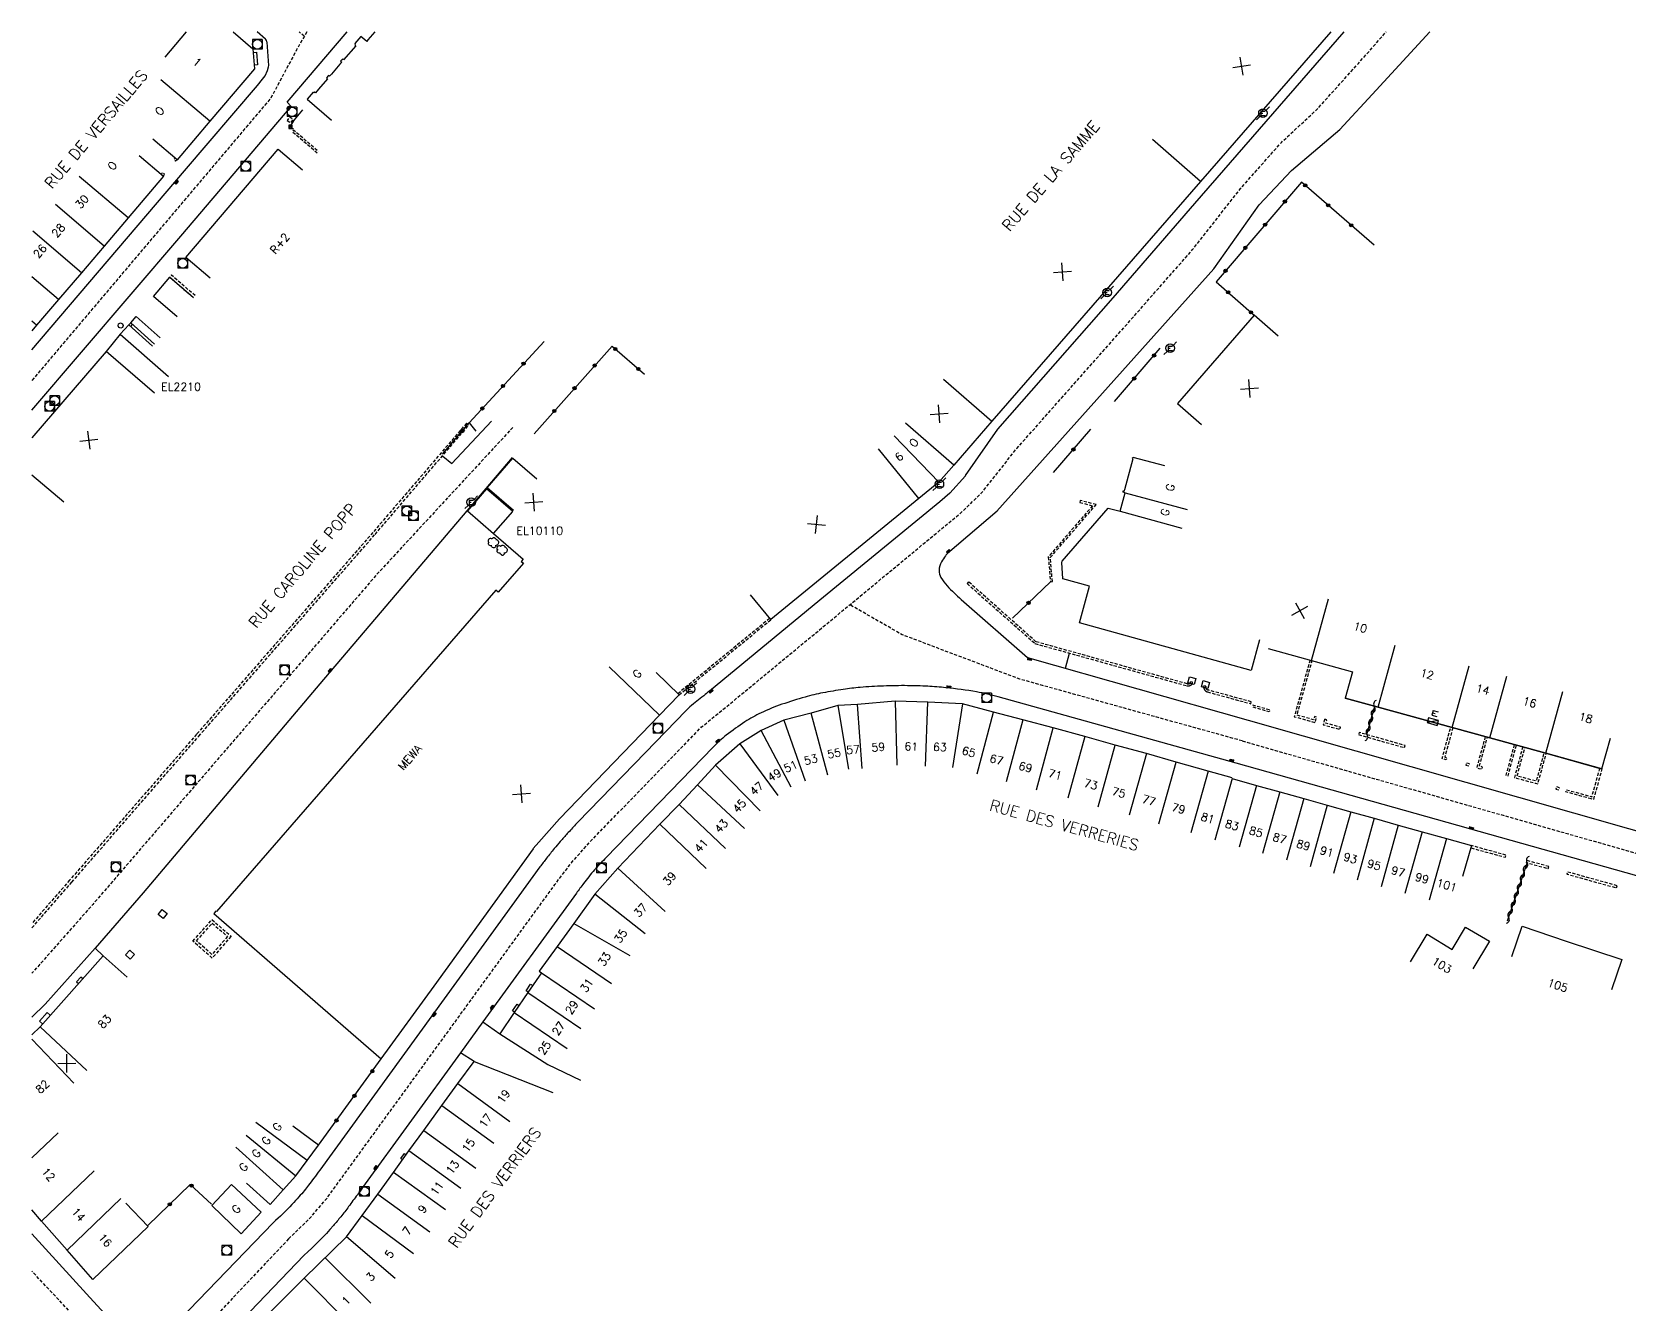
# Model space of a CAD drawing. Header units: millimetres. Extents: x 136000 to 137000, y 121000 to 122000.
# Drawn here: x 136000 to 136249.4, y 121801.3 to 122000 of the extents above; entities that cross this region are included whole.
import ezdxf
from ezdxf.enums import TextEntityAlignment as Align

# ---------------------------------------------------------------- set-up
doc = ezdxf.new("R2010")
doc.units = ezdxf.units.MM
doc.linetypes.add('DASHED', pattern=[0.75, 0.5, -0.25])
doc.layers.get('0').update_dxf_attribs({"linetype": 'CONTINUOUS'})
for name, color, linetype in [('W0001', 6, 'DASHED'), ('W0008', 7, 'CONTINUOUS'), ('W0100', 7, 'CONTINUOUS'), ('W0112', 1, 'DASHED'), ('W0300', 7, 'CONTINUOUS'), ('W0310', 3, 'CONTINUOUS'), ('W0322', 7, 'CONTINUOUS'), ('W0330', 7, 'CONTINUOUS'), ('W0400', 7, 'CONTINUOUS'), ('W0420', 7, 'CONTINUOUS'), ('W0430', 7, 'CONTINUOUS'), ('W0471', 7, 'CONTINUOUS'), ('W0984', 7, 'CONTINUOUS'), ('W0989', 7, 'CONTINUOUS'), ('W0991', 7, 'CONTINUOUS'), ('W1102', 7, 'CONTINUOUS')]:
    doc.layers.add(name, color=color, linetype=linetype)
doc.styles.get("Standard").update_dxf_attribs({"font": 'romans.shx', "width": 0.85})

# ---------------------------------------------------------------- blocks, each defined once
blk = doc.blocks.new('t322o')
at = {"color": 0, "linetype": 'Continuous'}
for radius in [0.25, 0.15]:
    blk.add_circle((0, 0), radius, dxfattribs=at)
blk = doc.blocks.new('t991o')
at = {"color": 0, "linetype": 'Continuous'}
for p, q in [((-1, 1), (1, -1)), ((-1, -1), (1, 1))]:
    blk.add_line(p, q, dxfattribs=at)
blk = doc.blocks.new('t112o')
at = {"color": 0, "linetype": 'Continuous'}
for p, q in [((-0.5, 0.5), (0.5, 0.5)), ((-0.5, -0.5), (-0.5, 0.5)), ((0.5, 0.5), (0.5, -0.5)), ((0.5, -0.5), (-0.5, -0.5))]:
    blk.add_line(p, q, dxfattribs=at)
blk = doc.blocks.new('T400')
for p, q in [((-0.15, 0.3), (0.15, 0.3)), ((-0.15, -0.25), (-0.15, 0.3)), ((-0.15, 0.15), (0.15, 0.15)), ((-0.15, 0), (0.15, 0)), ((0.15, 0.3), (0.15, -0.25)), ((-0.15, -0.15), (0.15, -0.15)), ((-0.15, -0.25), (-0.15, -0.3)), ((-0.15, -0.3), (0.15, -0.3)), ((0.15, -0.3), (0.15, -0.25))]:
    blk.add_line(p, q)
blk = doc.blocks.new('T300')
for p, q in [((-0.8, 0.51), (-0.86, 0.34)), ((-0.86, 0.34), (-0.86, 0.17)), ((-0.86, 0.17), (-0.74, 0.06)), ((-0.69, 0.63), (-0.8, 0.51)), ((-0.8, -0.06), (-0.74, 0.06)), ((-0.74, 0.06), (-0.69, 0.11)), ((-0.57, 0.69), (-0.69, 0.63)), ((-0.46, 0.69), (-0.57, 0.69)), ((-0.29, 0.63), (-0.46, 0.69)), ((-0.29, 0.63), (-0.17, 0.74)), ((-0.23, 0.57), (-0.29, 0.63)), ((-0.17, 0.74), (-0.06, 0.8)), ((-0.06, 0.8), (0.06, 0.8)), ((0.06, 0.8), (0.23, 0.74)), ((0.23, 0.74), (0.34, 0.63)), ((0.34, 0.63), (0.4, 0.51)), ((0.46, 0.46), (0.34, 0.46)), ((0.4, 0.51), (0.4, 0.46)), ((0.57, 0.4), (0.46, 0.46)), ((0.57, 0.4), (0.69, 0.29)), ((0.69, 0.29), (0.74, 0.17)), ((0.74, 0.06), (0.69, -0.17)), ((0.74, 0.17), (0.74, 0.06)), ((-0.8, -0.17), (-0.8, -0.06)), ((-0.8, -0.23), (-0.8, -0.17)), ((-0.74, -0.34), (-0.8, -0.23)), ((-0.69, -0.4), (-0.74, -0.34)), ((-0.51, -0.46), (-0.69, -0.4)), ((-0.4, -0.46), (-0.51, -0.46)), ((-0.4, -0.46), (-0.34, -0.46)), ((-0.34, -0.46), (-0.34, -0.4)), ((-0.34, -0.51), (-0.34, -0.46)), ((-0.29, -0.63), (-0.34, -0.51)), ((-0.17, -0.74), (-0.29, -0.63)), ((-0.06, -0.8), (-0.17, -0.74)), ((0.06, -0.8), (-0.06, -0.8)), ((0.17, -0.74), (0.06, -0.8)), ((0.23, -0.69), (0.17, -0.74)), ((0.29, -0.46), (0.23, -0.46)), ((0.29, -0.63), (0.23, -0.69)), ((0.46, -0.4), (0.29, -0.46)), ((0.34, -0.51), (0.29, -0.63)), ((0.34, -0.51), (0.34, -0.46)), ((0.57, -0.34), (0.46, -0.4)), ((0.63, -0.29), (0.57, -0.34)), ((0.69, -0.17), (0.63, -0.29))]:
    blk.add_line(p, q)
blk = doc.blocks.new('T471')
for p, q in [((-0.333334, 0.333334), (-0.333334, -0.333334)), ((-0.333334, 0.333334), (0.333334, 0.333334)), ((-0.333334, 0), (0, 0)), ((0.500001, 0.500001), (1.000002, 1.000002)), ((-0.500001, -0.500001), (-1.000002, -1.000002)), ((-0.333334, -0.333334), (0.333334, -0.333334))]:
    blk.add_line(p, q)
blk.add_ellipse((0, 0), major_axis=(0.471405, 0.471405), ratio=1, start_param=5.4977871438, end_param=11.780972451)
blk = doc.blocks.new('T420')
for p, q in [((0.75, 0.75), (-0.75, 0.75)), ((-0.75, 0.75), (-0.75, -0.75)), ((0.75, 0.75), (0.75, -0.75)), ((0.75, -0.75), (-0.75, -0.75))]:
    blk.add_line(p, q)
blk.add_ellipse((0, 0), major_axis=(-0.53, 0.53), ratio=1, start_param=3.926991, end_param=10.210176)
blk = doc.blocks.new('t330o')
at = {"color": 0, "linetype": 'Continuous'}
for p, q in [((0.25, -0.25), (-0.25, 0.25)), ((-0.25, -0.25), (0.25, 0.25)), ((-0.25, 0.25), (-0.25, -0.25)), ((0.25, 0.25), (-0.25, 0.25)), ((0.25, -0.25), (0.25, 0.25)), ((-0.25, -0.25), (0.25, -0.25)), ((-0.25, -0.25), (-0.25, -0.25))]:
    blk.add_line(p, q, dxfattribs=at)
blk = doc.blocks.new('T430')
at = {"flags": 128}
for points in [[(0.8, 0.8), (-0.8, 0.8)], [(-0.8, 0.8), (-0.8, 0)], [(0.8, 0.8), (-0.8, 0)], [(-0.8, 0), (0.8, 0)], [(-0.4, 2.1), (0.4, 2.1)], [(-0.4, 2.1), (-0.4, 1.3)], [(-0.4, 1.7), (0, 1.7)], [(-0.4, 1.3), (0.4, 1.3)], [(0.8, 0), (0.8, 0.8)]]:
    blk.add_lwpolyline(points, dxfattribs=at)
blk = doc.blocks.new('t310o')
at = {"color": 0, "linetype": 'Continuous'}
for centre, start, end in [((-0.5, 0.38), 216.8699, 323.1304), ((0.5, -0.37), 36.8699, 143.1303)]:
    blk.add_arc(centre, 0.625, start, end, dxfattribs=at)

msp = doc.modelspace()

# ---------------------------------------------------------------- linework, layer by layer
at = {"layer": 'W0001', "flags": 128}
for points in [[(136042.91, 122000), (136041.32, 121997.19), (136037.31, 121989.68), (136000.59, 121946.28), (136000, 121945.59)], [(136040.09, 121811.52), (136043.31, 121814.66), (136046.04, 121817.83), (136081.67, 121866.85), (136084.26, 121870.26), (136087.29, 121873.66), (136100, 121886.76), (136104.58, 121891.46), (136108.93, 121895.01), (136124.71, 121908.05), (136145.11, 121924.93), (136148.26, 121927.96), (136153.79, 121934.93), (136168.2, 121951.18), (136181.27, 121966), (136188.76, 121975.55), (136195.13, 121982.75), (136200.72, 121987.94), (136207.15, 121995.08), (136211.48, 122000)], [(136042.53, 121999.32), (136041.74, 122000)], [(136075.1, 121938.24), (136053.85, 121915.28), (136009.49, 121863.74), (136000, 121853.01)], [(136189.03, 121889.28), (136154.29, 121898.93), (136135.89, 121905.87), (136127.73, 121910.55)], [(136040.09, 121811.52), (136017.6, 121787.73)], [(136324.26, 121457.21), (136314.99, 121471.41), (136306.92, 121483.62), (136293.42, 121499.8), (136284.47, 121509.26), (136244.47, 121551.09), (136200.73, 121596.16), (136186.83, 121610.64), (136168.2, 121630.35), (136100.59, 121700.64), (136049.4, 121753.97), (136014.15, 121791.38), (136000, 121806.47)]]:
    msp.add_lwpolyline(points, dxfattribs=at)
msp.add_lwpolyline([(136189.03, 121889.28), (136290.54, 121860.35, -0.010212), (136292.7, 121859.55, -0.005622), (136293.87, 121859.08, -0.025459), (136295.02, 121858.53), (136304.09, 121854.31, 0.03787), (136318.07, 121850.73, 0.001105), (136322.63, 121850.06), (136391.99, 121839.56, -0.012565), (136398.43, 121838.41, -0.011416), (136400.01, 121838.05, -0.113814), (136405.89, 121835.27), (136445.78, 121807.79)], format="xyb", dxfattribs=at)
at = {"layer": 'W0008', "flags": 128}
for points in [[(136000, 121950.38), (136023.82, 121978.3), (136035.22, 121991.63), (136036.03, 121992.61), (136036.4, 121993.15), (136036.79, 121993.98), (136036.97, 121994.54), (136036.99, 121994.75), (136036.71, 121998.4), (136036.69, 121998.46), (136036.61, 121998.66), (136036.52, 121998.83), (136036.49, 121998.86), (136035.16, 122000)], [(136000, 121940.92), (136023.24, 121968.09), (136040.5, 121988.34), (136039.88, 121989.01), (136049.25, 122000)], [(136150.71, 121925.17), (136184.6, 121963.03), (136191.66, 121973), (136196.73, 121978.38), (136204.27, 121984.78), (136209.95, 121990.89), (136218.29, 122000)], [(136034.56, 121996.81), (136035.07, 121996.84), (136035.21, 121994.87), (136034.7, 121994.83)], [(136022.69, 121955.52), (136018.97, 121958.71), (136021.51, 121961.71), (136025.25, 121958.52)], [(136019.13, 121951.25), (136015.43, 121954.56), (136016.3, 121955.55), (136020.01, 121952.23)], [(136064.19, 121933.74), (136065.55, 121932.59), (136071.79, 121939.21)], [(136075.01, 121933.52), (136044.98, 121898.18), (136017.36, 121865.54), (136009.85, 121856.93), (136002.07, 121848.17), (136000, 121846.12)], [(136161.4, 121900.63), (136162.06, 121902.99)], [(136011.13, 121855.71), (136009.85, 121856.93)], [(136070.43, 121845.4), (136073.05, 121843.52)], [(136069.04, 121839.2), (136066.93, 121840.58)], [(136000, 121812.3), (136008.51, 121802.95), (136014.66, 121796.24), (136015.25, 121795.73), (136016.35, 121795.12), (136017.36, 121794.85), (136018.39, 121794.94), (136019.52, 121795.38), (136020.2, 121795.9), (136037.67, 121814.05)], [(136191.91, 121610.71), (136159.88, 121644.19), (136147.84, 121656.72), (136147.87, 121658.81), (136137.99, 121669.14), (136086.55, 121722.77), (136030.95, 121780.85), (136028.24, 121781.54), (136024.64, 121785.42), (136024.5, 121785.63), (136024.17, 121786.4), (136023.94, 121787.66), (136024.17, 121788.94), (136024.66, 121790.05), (136025.13, 121790.73), (136026.04, 121791.78), (136026.46, 121792.24), (136029.27, 121795.17), (136042.51, 121808.98)]]:
    msp.add_lwpolyline(points, dxfattribs=at)
at = {"layer": 'W0008'}
for points in [[(136145.78, 121930.75), (136150.83, 121937.96), (136168.85, 121958.49), (136181.59, 121973.2), (136204.93, 122000)], [(136007.95, 121852.14), (136007.64, 121852.41), (136006.98, 121851.64), (136007.27, 121851.38)], [(136077.5, 121850.05), (136077.18, 121850.27), (136077.88, 121851.3), (136078.2, 121851.08)], [(136075.38, 121846.93), (136075.06, 121847.14), (136075.76, 121848.17), (136076.08, 121847.96)], [(136002.86, 121846.44), (136002.38, 121846.87), (136001.16, 121845.53), (136001.65, 121845.08)], [(136057.88, 121823.88), (136057.62, 121824.07), (136058.19, 121824.86), (136058.45, 121824.67)]]:
    msp.add_lwpolyline(points, dxfattribs=at)
for points in [[(136145.79, 121930.7), (136143.36, 121927.99), (136141.77, 121926.62), (136123.04, 121911.25), (136105.8, 121897.05, -0.009129), (136104.91, 121896.35, 0.007591), (136103.84, 121895.5, 0.011431), (136102.76, 121894.59, 0.01793), (136102.11, 121893.96), (136095.8, 121887.46), (136085.24, 121876.6, 0.007496), (136084.89, 121876.22, 0.002044), (136083.61, 121874.81, 0.004608), (136082.52, 121873.58, 0.005176), (136081.57, 121872.46, 0.007916), (136080.37, 121870.97, 0.008784), (136079.34, 121869.6), (136070.58, 121857.52), (136062.47, 121846.36), (136044.94, 121822.23, -0.002245), (136044.03, 121820.99, -0.002528), (136043.21, 121819.9, -0.012192), (136042.54, 121819.05, -0.010371), (136041.7, 121818.09, -0.002902), (136040.61, 121816.9, -0.024319), (136037.67, 121814.05, -0.000347)], [(136270.7, 121861.82, -0.000495), (136261.7, 121864.78, -0.000303), (136256.2, 121866.59, 0.012014), (136252.31, 121867.77), (136188.05, 121885.81)]]:
    msp.add_lwpolyline(points, format="xyb", dxfattribs=at)
at = {"layer": 'W0008', "flags": 128}
for points in [[(136150.73, 121925.16), (136143.01, 121918.57, 0.059227), (136142.67, 121918.2, 0.025901), (136142.06, 121917.25, 0.122804), (136141.67, 121915.91, 0.148057), (136141.97, 121914.78, 0.048536), (136142.95, 121913.49, 0.025797), (136145.13, 121911.37), (136155.46, 121902.3), (136189.94, 121892.53)], [(136188.05, 121885.81), (136150.89, 121896.18, 0.024713), (136147.53, 121896.94, 0.017633), (136142.74, 121897.59, 0.011793), (136139.89, 121897.81, 0.010744), (136136.76, 121897.91, 0.012044), (136132.97, 121897.86, 0.012566), (136129.34, 121897.64, 0.014085), (136126.71, 121897.33, 0.011581), (136123.52, 121896.79, 0.020682), (136120.74, 121896.13, 0.015599), (136117.13, 121895, 0.026612), (136113.86, 121893.66, 0.032688), (136111.34, 121892.26, 0.024715), (136108.43, 121890.17, 0.03235), (136106.4, 121888.33), (136089.7, 121871.1, 0.008699), (136087.88, 121869.16, 0.016151), (136086.96, 121868.07, 0.006342), (136086.16, 121867.04, 0.004337), (136085.02, 121865.5), (136070.43, 121845.4), (136066.93, 121840.58), (136051.65, 121819.55, -0.001238), (136050.82, 121818.42, -0.000759), (136049.46, 121816.57, -0.009949), (136048.23, 121814.98, -0.011041), (136047.07, 121813.59, -0.031325), (136042.51, 121808.98, -0.004438)], [(136189.94, 121892.53), (136291.55, 121863.56, -0.010602), (136293.93, 121862.69, -0.005622), (136295.17, 121862.19, -0.024206), (136296.55, 121861.53), (136311.14, 121854.44, -0.002921), (136313.41, 121853.5, 0.054422), (136318.29, 121852.22, 0.001106), (136322.85, 121851.54), (136392.21, 121841.04, -0.012559), (136398.72, 121839.87, -0.051532), (136406, 121837.63, -0.0843), (136411.84, 121833.89)]]:
    msp.add_lwpolyline(points, format="xyb", dxfattribs=at)
at = {"layer": 'W0100', "flags": 128}
for points in [[(136031.45, 122000), (136034.52, 121997.34), (136034.74, 121994.26), (136027.76, 121986.06), (136022.69, 121980.03), (136018.87, 121983.25)], [(136053.53, 122000), (136052.48, 121998.76), (136052.28, 121998.53), (136051.38, 121999.29), (136050.41, 121998.2), (136050.52, 121998.11), (136050.41, 121997.99), (136050.58, 121997.85), (136048.67, 121995.67), (136048.53, 121995.8), (136048.21, 121995.43), (136048.38, 121995.28), (136048.1, 121994.96), (136046.76, 121993.41), (136046.49, 121993.09), (136046.34, 121993.22), (136046.34, 121993.22), (136046.01, 121992.81), (136046.17, 121992.67), (136044.74, 121991.04), (136044.26, 121990.5), (136044.11, 121990.63), (136044, 121990.51), (136043.92, 121990.58), (136042.98, 121989.48), (136046.77, 121986.24)], [(136016.72, 121980.72), (136020.54, 121977.5), (136015.03, 121970.96), (136011.27, 121966.55), (136007.73, 121962.38), (136004.16, 121958.21), (136000.73, 121954.19), (136000, 121953.35)], [(136027.84, 121961.55), (136024.04, 121964.8), (136038.47, 121981.71), (136042.27, 121978.47)], [(136018.85, 121950.93), (136015.13, 121954.26), (136013.8, 121952.79), (136011.57, 121950.11), (136000, 121936.63)], [(136193.09, 121903.73), (136206.22, 121900.08), (136205.09, 121895.98), (136210.26, 121894.57), (136221.79, 121891.37), (136227.69, 121889.75), (136236.42, 121887.36), (136244.92, 121884.99), (136245.18, 121884.91), (136246.53, 121889.73)], [(136187.43, 121883.5), (136183.71, 121884.57), (136178.72, 121885.97), (136174.04, 121887.32), (136169.18, 121888.64), (136164.41, 121889.97), (136159.47, 121891.31), (136154.73, 121892.58), (136150.17, 121893.79), (136145.31, 121895.08), (136139.94, 121895.32), (136134.81, 121895.5), (136128.93, 121894.95), (136125.88, 121894.79), (136121.69, 121893.61), (136117.44, 121892.51), (136113.9, 121890.9), (136110.55, 121888.85), (136106.73, 121885.49), (136103.92, 121882.41), (136101.06, 121879.36), (136098.08, 121876.29), (136091.5, 121869.42), (136087.93, 121865.36), (136084.65, 121860.76), (136082.05, 121857.17), (136079.24, 121853.31), (136079.57, 121853.09), (136077.46, 121849.99), (136075.33, 121846.86), (136073.05, 121843.52), (136080.59, 121838.74), (136085.66, 121836.3)], [(136245.18, 121884.91), (136236.42, 121887.36), (136227.69, 121889.75), (136221.79, 121891.37), (136210.26, 121894.57), (136205.09, 121895.98)], [(136187.39, 121883.43), (136187.45, 121883.41), (136191.23, 121882.34), (136194.88, 121881.32), (136198.62, 121880.27), (136202.29, 121879.24), (136205.96, 121878.21), (136209.62, 121877.2), (136213.39, 121876.13), (136217.11, 121875.1), (136220.91, 121874.03), (136224.8, 121872.93), (136223.44, 121868.12)], [(136215.31, 121854.81), (136217.9, 121859.09), (136221.8, 121856.73), (136223.88, 121860.22), (136227.62, 121857.99), (136225.05, 121853.7)], [(136221.8, 121856.73), (136223.88, 121860.22)], [(136231.13, 121855.61), (136232.72, 121860.35), (136239.63, 121858.02), (136248.29, 121855.14), (136246.7, 121850.39)], [(136014.66, 121817.08), (136018.13, 121813.48), (136009.5, 121805.18), (136005.48, 121809.77), (136001.51, 121814.29), (136000, 121816.05)], [(136036.99, 121799.87), (136042.49, 121805.37)]]:
    msp.add_lwpolyline(points, dxfattribs=at)
at = {"layer": 'W0100'}
for points in [[(136202.84, 122000), (136182.52, 121976.66), (136149.93, 121939.22), (136143.96, 121932.35), (136141.64, 121929.7), (136138.52, 121927.15), (136115.41, 121908.22), (136112.24, 121912.09)], [(136194.65, 121952.51), (136190.87, 121955.79), (136178.9, 121941.99), (136182.67, 121938.71)], [(136075.23, 121925.26), (136071.12, 121928.82), (136075.08, 121933.46), (136078.86, 121930.19)], [(136191.73, 121905.09), (136190.39, 121900.28), (136163.59, 121907.73), (136165.18, 121913.46), (136160.99, 121914.62), (136160.83, 121917.15), (136160.9, 121917.37), (136168.07, 121925.65), (136169.95, 121925.14), (136170.74, 121928.03), (136170.44, 121928.12), (136170.43, 121928.36), (136170.61, 121928.34), (136170.67, 121928.54), (136171.99, 121933.4), (136171.89, 121933.43), (136171.94, 121933.62), (136176.87, 121932.28)], [(136072.1, 121921.65), (136075.08, 121925.1), (136070.97, 121928.65), (136068.03, 121925.22), (136072.1, 121921.65), (136076.7, 121917.66), (136076.4, 121917.32), (136076.77, 121917.02), (136072.82, 121912.53), (136072.46, 121912.85), (136028.8, 121862.63), (136028.72, 121862.7), (136028.4, 121862.35), (136054.56, 121839.63), (136062.8, 121850.99), (136078.34, 121872.44), (136078.3, 121872.46), (136079.15, 121873.45), (136082.41, 121877.12), (136098, 121893.3), (136101.07, 121896.47), (136097.48, 121899.95)], [(136014.86, 121852.38), (136011.13, 121855.71), (136001.28, 121844.66), (136000, 121843.4)], [(136042.49, 121805.37), (136049.13, 121811.86), (136051.56, 121815.16), (136054.04, 121818.53), (136056.45, 121821.89), (136058.87, 121825.27), (136061.22, 121828.47), (136064.03, 121832.35), (136066.53, 121835.8), (136069.04, 121839.2), (136081.33, 121834.4)], [(136033.49, 121820.24), (136037.2, 121816.89), (136039.26, 121819.18), (136041.23, 121821.39), (136042.98, 121823.74), (136044.77, 121826.18), (136040.73, 121829.13)]]:
    msp.add_lwpolyline(points, dxfattribs=at)
at = {"layer": 'W0100', "flags": 128}
for points in [[(136013.87, 121953.73), (136013.58, 121953.83), (136013.44, 121954.12), (136013.54, 121954.41), (136013.83, 121954.55), (136014.13, 121954.44), (136014.26, 121954.16), (136014.16, 121953.86)], [(136028.08, 121816.74), (136032.66, 121812.33), (136035.81, 121815.67), (136031.19, 121820.03)]]:
    msp.add_lwpolyline(points, close=True, dxfattribs=at)
at = {"layer": 'W0112', "flags": 128}
for points in [[(136039.88, 121986.19), (136040.4, 121985.8), (136040.79, 121986.32), (136040.27, 121986.71)], [(136201.88, 121892.69), (136201.64, 121891.81), (136204.28, 121891.08), (136204.37, 121891.41), (136202.07, 121892.06), (136202.21, 121892.6)], [(136207.17, 121890.27), (136214.35, 121888.24), (136214.44, 121888.58), (136207.26, 121890.6)], [(136223.91, 121885.52), (136224.39, 121885.39), (136224.49, 121885.72), (136224.01, 121885.86)], [(136243.53, 121880.22), (136239.55, 121881.34), (136239.65, 121881.67), (136243.62, 121880.56), (136244.86, 121885), (136245.2, 121884.91), (136243.86, 121880.13)], [(136238, 121881.77), (136238.46, 121881.64), (136238.56, 121881.98), (136238.1, 121882.11)], [(136230.2, 121871.45), (136224.8, 121872.93), (136224.71, 121872.59), (136230.11, 121871.12)], [(136236.9, 121869.67), (136233.43, 121870.63), (136233.34, 121870.3), (136236.81, 121869.33)], [(136247.56, 121866.67), (136239.79, 121868.83), (136239.7, 121868.49), (136247.47, 121866.33)]]:
    msp.add_lwpolyline(points, close=True, dxfattribs=at)
for points in [[(136044.57, 121981.07), (136040.71, 121984.36), (136040.9, 121984.67), (136044.76, 121981.38)], [(136022.69, 121980.03), (136022.43, 121979.82), (136022.18, 121980.13), (136022.38, 121980.3)], [(136020.54, 121977.5), (136020.7, 121977.81), (136020.34, 121977.99), (136020.23, 121977.77)], [(136025.51, 121958.82), (136021.77, 121962.01), (136021.51, 121961.71), (136025.25, 121958.52)], [(136015.13, 121954.26), (136015.43, 121954.56)], [(136015.42, 121954), (136015.73, 121954.29)], [(136100.88, 121896.71), (136115.21, 121908.46)], [(136101.07, 121896.47), (136115.41, 121908.22)], [(136199.6, 121901.92), (136197.14, 121893.07), (136197.48, 121892.98), (136200.42, 121892.16), (136200.64, 121893), (136200.3, 121893.09), (136200.17, 121892.59), (136197.57, 121893.31), (136199.94, 121901.83)], [(136190.61, 121894.92), (136193.31, 121894.17), (136193.21, 121893.83), (136190.52, 121894.59)], [(136221.9, 121891.34), (136220.65, 121886.76), (136220.96, 121886.67), (136220.86, 121886.33), (136220.55, 121886.43), (136220.22, 121886.52), (136221.58, 121891.43)], [(136226.97, 121889.95), (136225.63, 121885.08), (136225.97, 121884.99), (136225.97, 121884.99), (136226.46, 121884.87), (136226.55, 121885.2), (136226.06, 121885.33), (136227.3, 121889.86)], [(136231.5, 121888.71), (136230.19, 121883.93), (136230.53, 121883.84), (136231.83, 121888.62)], [(136232.82, 121888.35), (136231.52, 121883.57), (136231.86, 121883.48), (136231.86, 121883.48), (136234.83, 121882.67), (136235.17, 121882.58), (136236.5, 121887.34), (136236.14, 121887.44), (136234.93, 121883.01), (136231.95, 121883.81), (136233.16, 121888.25), (136232.82, 121888.35)]]:
    msp.add_lwpolyline(points, dxfattribs=at)
at = {"layer": 'W0112'}
msp.add_lwpolyline([(136000, 121860.09), (136006.24, 121867.24), (136026.06, 121890.02), (136053.59, 121921.54), (136068.2, 121938.58), (136067.86, 121938.88), (136053.24, 121921.83), (136025.72, 121890.32), (136005.89, 121867.54), (136000, 121860.78)], dxfattribs=at)
for points in [[(136163.71, 121926.84), (136163.66, 121926.53), (136165.64, 121926.01), (136158.72, 121918.02), (136159.07, 121914.13), (136159.37, 121914.16), (136159.04, 121917.92), (136166.2, 121926.18), (136163.71, 121926.84)], [(136031.1, 121858.78), (136028.15, 121855.38), (136025.13, 121858.01), (136028.11, 121861.38)], [(136028.11, 121855.95), (136025.7, 121858.05), (136028.15, 121860.82), (136030.54, 121858.74)]]:
    msp.add_lwpolyline(points, close=True, dxfattribs=at)
for points in [[(136146.28, 121914.12), (136146.06, 121913.85), (136156.65, 121904.49), (136180.34, 121897.9, 0.073272), (136180.59, 121897.87, 0.091875), (136180.79, 121897.91, 0.038656), (136180.95, 121897.99, 0.042972), (136181.09, 121898.08, 0.102127), (136181.2, 121898.22, 0.077805), (136181.27, 121898.44), (136180.96, 121898.49, -0.077805), (136180.92, 121898.36, -0.102127), (136180.89, 121898.32, -0.042972), (136180.8, 121898.25, -0.038656), (136180.67, 121898.19, -0.091875), (136180.59, 121898.18, -0.07423), (136180.42, 121898.2), (136156.8, 121904.77), (136146.28, 121914.12)], [(136183.02, 121897.9, 0.063877), (136182.98, 121897.68, 0.084771), (136183.01, 121897.52, 0.040769), (136183.11, 121897.29, 0.077214), (136183.19, 121897.19, 0.055799), (136183.4, 121897.02, 0.070385), (136183.59, 121896.94), (136190.35, 121895.09), (136190.43, 121895.39), (136183.67, 121897.24, -0.070385), (136183.56, 121897.29, -0.055799), (136183.4, 121897.41, -0.077214), (136183.38, 121897.44, -0.040769), (136183.3, 121897.62, -0.084771), (136183.29, 121897.68, -0.063877), (136183.31, 121897.82)]]:
    msp.add_lwpolyline(points, format="xyb", close=True, dxfattribs=at)
at = {"layer": 'W0310', "flags": 128}
for points in [[(136208.49, 121890.29), (136209.7, 121894.72)], [(136233.49, 121870.29), (136230.41, 121861.12)]]:
    msp.add_lwpolyline(points, dxfattribs=at)
at = {"layer": 'W0322', "flags": 128}
for points in [[(136040.39, 121985.31), (136041.01, 121986.27), (136042.31, 121987.84)], [(136040.48, 121985.13), (136040.86, 121984.84)], [(136209.61, 121966.7), (136198.27, 121976.54), (136184.93, 121960.98), (136190.87, 121955.79)], [(136064.1, 121934.05), (136068.26, 121938.95), (136079.97, 121951.68)], [(136078.42, 121937.26), (136090.59, 121950.93), (136095.66, 121946.55)], [(136169.06, 121942.28), (136176.22, 121950.61)], [(136068.26, 121938.95), (136069.33, 121937.67)], [(136159.56, 121931.18), (136165.37, 121937.97)], [(136159.07, 121914.13), (136153.16, 121908.43)], [(136044.77, 121826.18), (136054.56, 121839.63)], [(136018.1, 121813.62), (136024.73, 121820.02), (136028.05, 121816.95)]]:
    msp.add_lwpolyline(points, dxfattribs=at)
at = {"layer": 'W1102', "flags": 128}
for points in [[(136024.11, 122000), (136020.73, 121996.06)], [(136027.76, 121986.06), (136020.13, 121992.51)], [(136182.52, 121976.66), (136174.98, 121983.22)], [(136015.03, 121970.96), (136007.4, 121977.42)], [(136011.27, 121966.55), (136003.67, 121973.03)], [(136007.73, 121962.38), (136000.12, 121968.87)], [(136004.16, 121958.21), (136000, 121961.76)], [(136000.73, 121954.19), (136000, 121954.81)], [(136013.8, 121952.79), (136021.35, 121946.17)], [(136019.15, 121943.61), (136011.57, 121950.11)], [(136142.38, 121945.78), (136149.93, 121939.22)], [(136143.96, 121932.35), (136136.43, 121938.92)], [(136134.67, 121936.92), (136141.64, 121929.7)], [(136138.52, 121927.15), (136132.19, 121934.89)], [(136000, 121930.82), (136004.98, 121926.64)], [(136170.74, 121928.03), (136180.39, 121925.41)], [(136169.95, 121925.14), (136179.6, 121922.51)], [(136199.83, 121901.86), (136202.51, 121911.49)], [(136210.26, 121894.57), (136212.89, 121904.22)], [(136098, 121893.3), (136090.15, 121900.88)], [(136221.79, 121891.37), (136224.47, 121901)], [(136227.69, 121889.75), (136230.34, 121899.4)], [(136134.81, 121895.5), (136135.09, 121885.49)], [(136139.53, 121885.33), (136139.94, 121895.32)], [(136236.42, 121887.36), (136239.11, 121897)], [(136124.29, 121883.95), (136121.69, 121893.61)], [(136125.88, 121894.79), (136127.53, 121884.86)], [(136129.67, 121884.98), (136128.93, 121894.95)], [(136145.31, 121895.08), (136143.79, 121885.14)], [(136147.61, 121884.13), (136150.17, 121893.79)], [(136118.59, 121882.05), (136113.9, 121890.9)], [(136117.44, 121892.51), (136120.78, 121883.04)], [(136154.73, 121892.58), (136152.15, 121882.92)], [(136156.87, 121881.65), (136159.47, 121891.31)], [(136110.55, 121888.85), (136116.5, 121880.77)], [(136164.41, 121889.97), (136161.76, 121880.33)], [(136166.52, 121879), (136169.18, 121888.64)], [(136113.75, 121878.35), (136106.73, 121885.49)], [(136174.04, 121887.32), (136171.34, 121877.69)], [(136175.99, 121876.35), (136178.72, 121885.97)], [(136183.71, 121884.57), (136180.97, 121874.95)], [(136187.45, 121883.41), (136184.73, 121873.79)], [(136111.27, 121875.62), (136103.92, 121882.41)], [(136191.23, 121882.34), (136188.54, 121872.71)], [(136194.88, 121881.32), (136192.2, 121871.69)], [(136198.62, 121880.27), (136195.91, 121870.65)], [(136101.06, 121879.36), (136108.29, 121872.46)], [(136202.29, 121879.24), (136199.6, 121869.61)], [(136205.96, 121878.21), (136203.27, 121868.58)], [(136105.27, 121869.35), (136098.08, 121876.29)], [(136209.62, 121877.2), (136206.94, 121867.56)], [(136213.39, 121876.13), (136210.7, 121866.5)], [(136217.11, 121875.1), (136214.42, 121865.46)], [(136220.91, 121874.03), (136218.22, 121864.4)], [(136091.5, 121869.42), (136098.87, 121862.66)], [(136095.77, 121859.14), (136087.93, 121865.36)], [(136084.65, 121860.76), (136093.38, 121855.79)], [(136082.05, 121857.17), (136090.52, 121851.4)], [(136079.57, 121853.09), (136087.84, 121847.47)], [(136077.46, 121849.99), (136085.72, 121844.36)], [(136075.33, 121846.86), (136083.59, 121841.23)], [(136008.56, 121837.81), (136001.28, 121844.66)], [(136000, 121842.69), (136006.55, 121835.82)], [(136066.53, 121835.8), (136074.64, 121829.85)], [(136064.03, 121832.35), (136072.13, 121826.49)], [(136000, 121824.16), (136004.08, 121828.07)], [(136042.98, 121823.74), (136034.94, 121829.68)], [(136061.22, 121828.47), (136069.3, 121822.58)], [(136039.26, 121819.18), (136031.82, 121825.86)], [(136033.47, 121827.71), (136041.23, 121821.39)], [(136066.97, 121819.4), (136058.87, 121825.27)], [(136001.51, 121814.29), (136009.73, 121822.16)], [(136064.58, 121816.06), (136056.45, 121821.89)], [(136005.48, 121809.77), (136013.89, 121817.82)], [(136054.04, 121818.53), (136062.12, 121812.64)], [(136051.56, 121815.16), (136059.61, 121809.23)], [(136056.74, 121805.34), (136049.13, 121811.86)], [(136045.78, 121808.58), (136052.93, 121801.48)], [(136042.49, 121805.37), (136049.56, 121798.31)]]:
    msp.add_lwpolyline(points, dxfattribs=at)

# ---------------------------------------------------------------- block references
at = {"layer": 'W0112'}
for p, rotation in [((136181.15, 121898.69), 344.5672217412657), ((136183.28, 121898.08), 344.3139929206222), ((136020.4, 121862.25), 231.0768035811528), ((136015.33, 121855.92), 227.8420355508651)]:
    msp.add_blockref('t112o', p, dxfattribs=dict(at, rotation=rotation))
at = {"layer": 'W0300'}
for p in [(136072.12, 121920.23), (136073.48, 121919.06)]:
    msp.add_blockref('T300', p, dxfattribs=at)
at = {"layer": 'W0310'}
for p, rotation in [((136209.67, 121894.63), 74.72953643476957), ((136208.88, 121891.73), 74.72953643476957), ((136209.28, 121893.18), 74.72953643476957), ((136208.49, 121890.29), 74.72953643476957), ((136233.49, 121870.29), 251.4340575475018), ((136232.54, 121867.45), 251.4340575475018), ((136233.01, 121868.87), 251.4340575475018), ((136231.58, 121864.6), 251.4340575475018), ((136232.06, 121866.03), 251.4340575475018), ((136230.62, 121861.76), 251.4340575475018), ((136231.1, 121863.18), 251.4340575475018)]:
    msp.add_blockref('t310o', p, dxfattribs=dict(at, rotation=rotation))
at = {"layer": 'W0322'}
for p, rotation in [((136198.85, 121976.04), 139.0410956186332), ((136195.68, 121973.51), 229.3832419315774), ((136202.44, 121972.93), 139.0410956186332), ((136192.59, 121969.91), 229.3832419315774), ((136206.03, 121969.81), 139.0410956186332), ((136189.5, 121966.3), 229.3832419315774), ((136186.4, 121962.7), 229.3832419315774), ((136186.81, 121959.34), 318.8190032807367), ((136190.38, 121956.21), 318.8190032807367), ((136091.11, 121950.48), 319.1279649341966), ((136076.78, 121948.2), 47.38295501319085), ((136087.89, 121947.91), 48.33560004975178), ((136094.71, 121947.37), 319.1279649341966), ((136175.25, 121949.48), 49.29377184051918), ((136073.56, 121944.71), 47.38295501319085), ((136172.15, 121945.88), 49.29377184051918), ((136084.74, 121944.36), 48.33560004975178), ((136070.34, 121941.21), 47.38295501319085), ((136081.58, 121940.81), 48.33560004975178), ((136067.18, 121937.67), 49.62916161577508), ((136162.65, 121934.79), 49.41354213067228), ((136155.65, 121910.84), 223.9777438994844), ((136053.15, 121837.7), 53.94252861153453), ((136050.36, 121833.86), 53.94252861153453), ((136047.56, 121830.02), 53.94252861153453), ((136024.94, 121819.83), 317.268430809337), ((136021.52, 121816.92), 44.01444937703172)]:
    msp.add_blockref('t322o', p, dxfattribs=dict(at, rotation=rotation))
at = {"layer": 'W0330'}
msp.add_blockref('t330o', (136040.37, 121985.18), dxfattribs=at)
at = {"layer": 'W0400'}
for p, rotation in [((136040.09, 121988.08), 141.0546742720355), ((136022.55, 121976.57), 139.7846985199582), ((136143.14, 121918.88), 310.4987289861722), ((136046.58, 121900.29), 319.6481480900738), ((136155.8, 121902.05), 254.3167419547657), ((136143.18, 121897.7), 263.7898961842029), ((136106.05, 121897.06), 309.4434513515839), ((136107.11, 121889.23), 312.8209696107799), ((136187.39, 121886.23), 74.52410699614008), ((136224.78, 121875.66), 254.3213782419871), ((136071.9, 121847.68), 324.2684047776904), ((136062.81, 121846.57), 323.9778720358073), ((136053.71, 121822.64), 324.201838175688)]:
    msp.add_blockref('T400', p, dxfattribs=dict(at, rotation=rotation))
at = {"layer": 'W0420'}
for p in [(136035.21, 121998.07), (136040.61, 121987.52), (136033.38, 121979.01), (136023.55, 121963.87), (136003.55, 121942.43), (136002.75, 121941.53), (136058.54, 121925.21), (136059.57, 121924.43), (136039.44, 121900.37), (136149.09, 121896.01), (136097.75, 121891.25), (136024.76, 121883.16), (136013.1, 121869.58), (136088.93, 121869.46), (136051.91, 121818.92), (136030.41, 121809.72)]:
    msp.add_blockref('T420', p, dxfattribs=at)
at = {"layer": 'W0430', "rotation": 344.4755574378249}
msp.add_blockref('T430', (136218.67, 121891.93), dxfattribs=at)
at = {"layer": 'W0471'}
for p in [(136192.25, 121987.3), (136167.92, 121959.31), (136177.77, 121950.61), (136141.72, 121929.37), (136068.61, 121926.56), (136102.84, 121897.37)]:
    msp.add_blockref('T471', p, dxfattribs=at)
at = {"layer": 'W0991'}
for p, rotation in [((136188.92, 121994.67), 53.87449829783789), ((136160.94, 121962.53), 48.98061858267653), ((136190.17, 121944.3), 49.04109561861726), ((136141.67, 121940.38), 48.94943794410136), ((136008.9, 121936.26), 51.91121518371911), ((136078.37, 121926.57), 49.12796493410396), ((136122.53, 121923.1), 39.29286288277876), ((136198.01, 121909.63), 344.4596830276922), ((136076.47, 121881.03), 48.97749638317704), ((136005.46, 121838.94), 45.55228318434668)]:
    msp.add_blockref('t991o', p, dxfattribs=dict(at, rotation=rotation))

# ---------------------------------------------------------------- texts
at = {"layer": 'W0984'}
for s, rotation, p in [('R+2', 49.518, (136038.7, 121966.96)), ('MEWA', 49.0035, (136059.02, 121886.72))]:
    msp.add_text(s, height=1.25, rotation=rotation, dxfattribs=at).set_placement(p, align=Align.MIDDLE)
for s, p in [('EL2210', (136023.28, 121944.6)), ('EL10110', (136079.31, 121922.11))]:
    msp.add_text(s, height=1.25, dxfattribs=at).set_placement(p, align=Align.MIDDLE)
at = {"layer": 'W0989'}
for s, rotation, p in [('RUE DE VERSAILLES', 49.765, (136010, 121984.82)), ('RUE DE VERSAILLES', 49.765, (136010, 121984.82)), ('RUE DE LA SAMME', 49.2241, (136159.11, 121977.51)), ('RUE CAROLINE POPP', 49.6948, (136042.29, 121916.67)), ('RUE DES VERRERIES', 344.5779, (136161.23, 121876.12)), ('RUE DES VERRIERS', 53.748, (136072.28, 121819.56))]:
    msp.add_text(s, height=1.75, rotation=rotation, dxfattribs=at).set_placement(p, align=Align.MIDDLE)
at = {"layer": 'W0991'}
for s, rotation, p in [('1', 319.1202, (136025.83, 121995.29)), ('O', 49.1999, (136019.95, 121987.65)), ('O', 49.1999, (136012.54, 121979.1)), ('30', 49.1999, (136007.82, 121973.49)), ('28', 49.1999, (136004.12, 121969.02)), ('26', 49.1999, (136001.25, 121965.77)), ('O', 48.7609, (136137.73, 121935.85)), ('6', 39.2189, (136135.43, 121933.66)), ('G', 74.7781, (136177.77, 121928.86)), ('G', 74.7781, (136176.96, 121924.99)), ('10', 344.4597, (136207.46, 121907)), ('G', 45.9025, (136094.51, 121899.75)), ('12', 344.4756, (136217.88, 121899.72)), ('14', 344.6823, (136226.6, 121897.31)), ('16', 344.699, (136233.91, 121895.31)), ('18', 344.3836, (136242.68, 121892.88)), ('55', 10.6905, (136125.27, 121887.34)), ('57', 4.6742, (136128.24, 121887.91)), ('59', 4.6742, (136132.17, 121888.32)), ('61', 357.7814, (136137.33, 121888.41)), ('63', 357.7814, (136141.8, 121888.33)), ('65', 345.0905, (136146.31, 121887.57)), ('51', 24.3973, (136118.48, 121885.3)), ('53', 14.5131, (136121.64, 121886.37)), ('67', 345.0905, (136150.65, 121886.36)), ('69', 345.0905, (136155.17, 121885.2)), ('47', 41.3421, (136113.18, 121881.85)), ('49', 31.4804, (136115.95, 121883.95)), ('71', 345.0905, (136159.8, 121884.04)), ('73', 345.0905, (136165.37, 121882.5)), ('45', 47.2726, (136110.49, 121879.14)), ('75', 344.2505, (136169.74, 121881.23)), ('77', 344.2505, (136174.44, 121880)), ('79', 344.2505, (136179.07, 121878.73)), ('81', 343.7012, (136183.64, 121877.23)), ('43', 47.2726, (136107.66, 121876)), ('83', 344.2604, (136187.43, 121876.14)), ('85', 344.4133, (136191.17, 121875.09)), ('41', 47.2726, (136104.52, 121872.95)), ('87', 344.2681, (136194.86, 121874.06)), ('89', 344.3874, (136198.57, 121873.02)), ('91', 344.3874, (136202.24, 121871.99)), ('93', 344.3909, (136205.91, 121870.97)), ('95', 344.4102, (136209.62, 121869.93)), ('39', 47.2726, (136099.57, 121867.78)), ('97', 344.2212, (136213.36, 121868.88)), ('99', 344.3873, (136217.11, 121867.83)), ('101', 344.1818, (136220.95, 121866.75)), ('37', 47.2726, (136095.04, 121862.85)), ('35', 55.7708, (136091.95, 121858.82)), ('33', 55.7708, (136089.41, 121855.22)), ('103', 329.1707, (136220.2, 121854.27)), ('31', 55.7708, (136086.65, 121851.12)), ('105', 341.5418, (136238.29, 121851.11)), ('29', 55.7708, (136084.31, 121847.69)), ('83', 48.2683, (136011.36, 121845.46)), ('27', 55.7708, (136082.24, 121844.38)), ('25', 55.7708, (136080.05, 121841.36)), ('82', 43.6343, (136001.64, 121835.29)), ('19', 53.799, (136073.66, 121833.76)), ('17', 53.799, (136070.85, 121829.99)), ('G', 53.593, (136038.3, 121829)), ('G', 47.9188, (136035.03, 121824.87)), ('G', 53.593, (136036.57, 121826.85)), ('15', 53.799, (136068.17, 121826.14)), ('G', 47.9188, (136033.03, 121822.72)), ('13', 53.799, (136065.7, 121822.72)), ('12', 311.2962, (136002.57, 121821.6)), ('11', 53.799, (136063.25, 121819.43)), ('14', 311.2962, (136007.26, 121815.32)), ('G', 46.6473, (136031.9, 121816.16)), ('9', 53.799, (136060.99, 121816.19)), ('7', 53.799, (136058.59, 121812.77)), ('16', 311.2962, (136011.44, 121811.3)), ('5', 53.799, (136055.83, 121809.15)), ('3', 45.2774, (136052.88, 121805.61)), ('1', 45.2774, (136049.08, 121801.87))]:
    msp.add_text(s, height=1.25, rotation=rotation, dxfattribs=at).set_placement(p, align=Align.MIDDLE)

doc.saveas('drawing.dxf')
